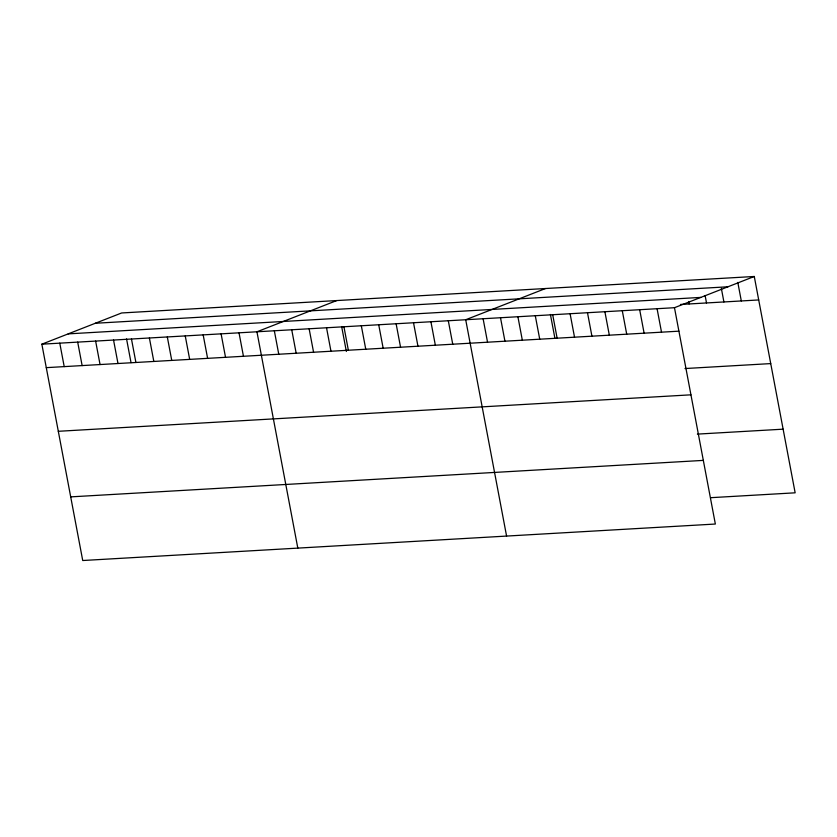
<?xml version="1.0" encoding="UTF-8"?>
<svg xmlns="http://www.w3.org/2000/svg" width="837" height="837" viewBox="0 0 837 837"><rect width="100%" height="100%" fill="white"/><g stroke="black" fill="none" stroke-linecap="round" stroke-linejoin="round"><path stroke-width="1.26" d="M754.273 276.482L674.476 307.702L715.353 524.035L82.727 560.518L41.85 344.185L121.647 312.965L754.273 276.482L795.15 492.815L710.644 497.691M336.736 300.556L256.938 331.787L297.815 548.12M545.504 288.524L465.707 319.744L506.584 536.078M95.313 323.26L727.939 286.788M68.184 333.879L700.81 297.407M680.418 304.459L758.709 299.949M41.85 344.185L674.476 307.702M46.286 367.652L678.912 331.17M684.99 368.542L770.731 363.593M58.308 431.296L690.933 394.823M697.378 434.11L783.129 429.172M70.706 496.875L703.331 460.392M737.805 282.425L741.31 300.954M721.348 288.367L723.911 301.958M705.12 295.545L706.512 302.963M688.652 301.487L689.123 303.957M657.076 308.707L661.512 332.174M639.677 309.711L644.113 333.178M622.289 310.715L626.714 334.183M604.889 311.72L609.326 335.187M587.49 312.724L591.926 336.192M570.091 313.729L574.527 337.196M552.692 314.733L557.128 338.2M550.411 314.482L554.889 338.19M535.293 315.737L539.729 339.205M517.904 316.731L522.33 340.199M500.505 317.736L504.941 341.203M483.106 318.74L487.542 342.207M448.308 320.749L452.744 344.216M430.919 321.753L435.345 345.221M413.52 322.758L417.956 346.225M396.121 323.762L400.557 347.229M378.722 324.756L383.158 348.223M361.322 325.76L365.759 349.228M343.934 326.765L348.359 350.232M341.642 326.524L346.361 351.477M326.535 327.769L330.971 351.237M309.135 328.774L313.572 352.241M291.736 329.778L296.172 353.245M274.337 330.782L278.773 354.25M239.016 332.812L243.452 356.28M221.094 333.848L225.53 357.315M203.171 334.884L207.607 358.351M185.249 335.919L189.675 359.387M167.316 336.955L171.752 360.423M149.394 337.981L153.83 361.448M131.472 339.016L135.908 362.484M126.554 338.922L131.032 362.63M113.55 340.052L117.986 363.52M95.627 341.088L100.053 364.555M77.695 342.124L82.131 365.591M59.772 343.149L64.208 366.616"/></g></svg>
